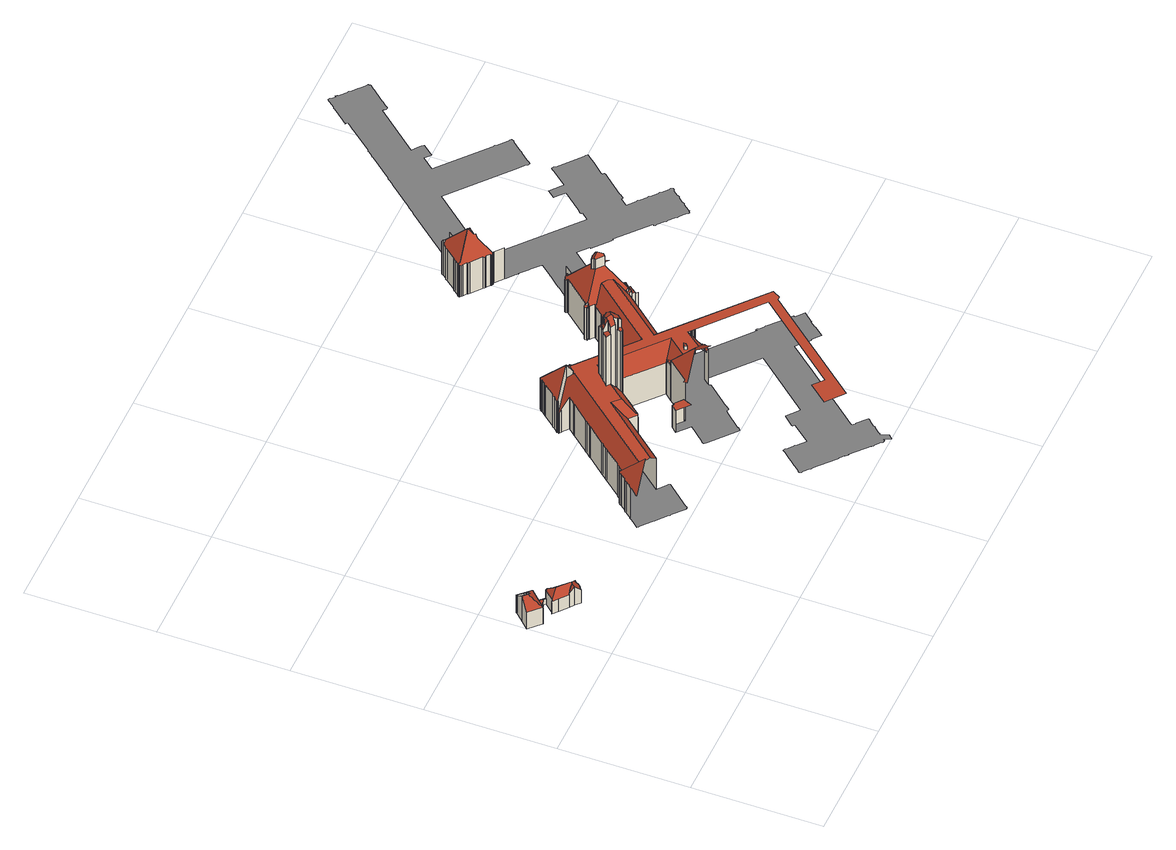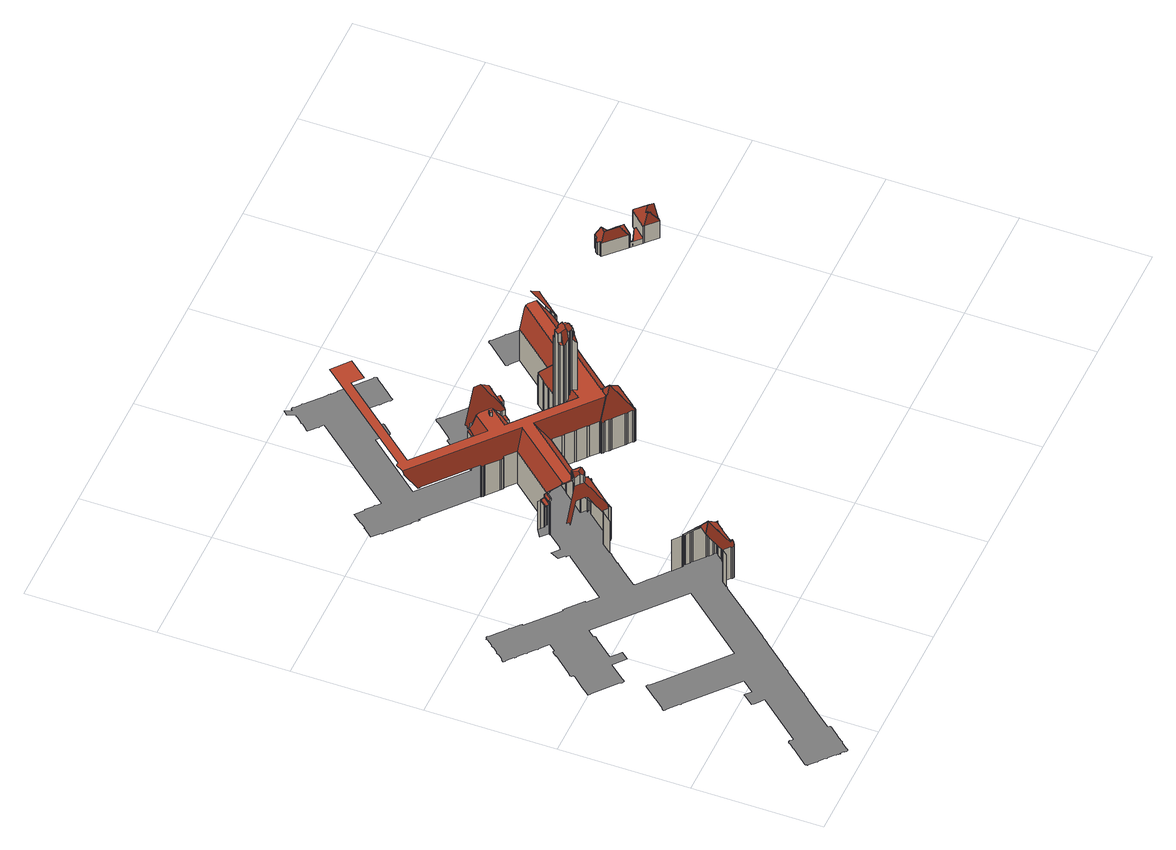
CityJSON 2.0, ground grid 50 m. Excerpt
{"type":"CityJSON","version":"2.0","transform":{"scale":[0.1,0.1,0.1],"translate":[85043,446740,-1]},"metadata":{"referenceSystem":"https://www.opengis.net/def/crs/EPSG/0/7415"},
"CityObjects":{
"building1":{"type":"Building","attributes":{"b3_bag_bag_overlap":0,"b3_bouwlagen":3,"b3_dak_type":"slanted","b3_h_dak_50p":9.76,"b3_h_dak_70p":10.47,"b3_h_dak_max":12.63,"b3_h_dak_min":7.53,"b3_h_maaiveld":-0.142,"b3_kas_warenhuis":false,"b3_mutatie_ahn3_ahn4":false,"b3_opp_buitenmuur":168.06,"b3_opp_dak_plat":0,"b3_opp_dak_schuin":82.01,"b3_opp_grond":56.03,"b3_opp_scheidingsmuur":106.14,"b3_reconstructie_onvolledig":false,"b3_rmse_lod12":1.22,"b3_rmse_lod13":1.22,"b3_rmse_lod22":0.123,"b3_val3dity_lod12":"[]","b3_val3dity_lod13":"[]","b3_val3dity_lod22":"[]","b3_volume_lod12":593.97,"b3_volume_lod13":593.97,"b3_volume_lod22":558.24,"geconstateerd":false,"oorspronkelijkbouwjaar":1920,"status":"Pand in gebruik"},"children":["building1-1"]},
"building1-1":{"type":"BuildingPart","parents":["building1"],"geometry":[{"type":"Solid","lod":"2.2","boundaries":[[[[0,1,2,3,4,5,6,7]],[[8,2,1,9]],[[10,5,4,11]],[[11,4,3,12]],[[13,7,6,14,15]],[[15,14,16,17]],[[18,19,20,21]],[[14,6,5,10]],[[12,3,2,8]],[[22,23,24,25]],[[25,24,26]],[[9,1,0,27]],[[27,0,7,13]],[[17,16,19,18]],[[21,20,23,22]],[[12,28,10,11]],[[9,27,25,26,28,12,8]],[[21,22,25,27,13,15,17,18]],[[23,20,19,16,14,10,28,26,24]]]],"semantics":{"surfaces":[{"type":"GroundSurface"},{"type":"WallSurface","on_footprint_edge":true},{"type":"WallSurface","on_footprint_edge":false},{"type":"RoofSurface"}],"values":[[0,1,1,1,1,2,2,1,1,2,2,1,1,2,2,3,3,3,3]]}}]},
"building2":{"type":"Building","attributes":{"b3_bag_bag_overlap":0,"b3_bouwlagen":2,"b3_dak_type":"slanted","b3_h_dak_50p":6.99,"b3_h_dak_70p":7.65,"b3_h_dak_max":8.86,"b3_h_dak_min":1.9,"b3_h_maaiveld":-0.069,"b3_kas_warenhuis":false,"b3_mutatie_ahn3_ahn4":false,"b3_opp_buitenmuur":189.63,"b3_opp_dak_plat":17.02,"b3_opp_dak_schuin":84.2,"b3_opp_grond":75.07,"b3_opp_scheidingsmuur":76.14,"b3_reconstructie_onvolledig":false,"b3_rmse_lod12":2.66,"b3_rmse_lod13":1.09,"b3_rmse_lod22":0.757,"b3_val3dity_lod12":"[]","b3_val3dity_lod13":"[]","b3_val3dity_lod22":"[]","b3_volume_lod12":583.93,"b3_volume_lod13":518.39,"b3_volume_lod22":484.62,"geconstateerd":false,"oorspronkelijkbouwjaar":1920,"status":"Pand in gebruik"},"children":["building2-1"]},
"building2-1":{"type":"BuildingPart","parents":["building2"],"geometry":[{"type":"Solid","lod":"2.2","boundaries":[[[[29,30,31,32,33,34,35,36,37,38,39,40,41,42,43,44,45,46,47,1]],[[48,37,36,49]],[[49,36,35,50]],[[51,38,37,48]],[[50,35,34,52]],[[53,41,40,54]],[[55,56,57]],[[58,47,46,59]],[[60,29,1,61]],[[62,63,44,43,64]],[[65,45,44,63]],[[61,1,47,58]],[[66,67,54,68]],[[69,39,38,51]],[[70,42,41,53]],[[71,72,73,74]],[[64,43,42,70]],[[52,34,33,55]],[[56,55,33,32,75]],[[75,32,31,73]],[[76,77,67,66]],[[78,79,77,76]],[[80,79,78]],[[74,73,31,30,81]],[[59,46,45,65]],[[82,60,63,62]],[[81,30,29,60,82]],[[72,71,83]],[[68,54,40,39,69]],[[79,80,84,64,70,53,54,67,77]],[[78,69,51,48,49,50,52,55,57,85,80]],[[63,60,61,58,59,65]],[[84,83,71,74,81,82,62,64]],[[68,69,78,76,66]],[[83,84,80,85,57,56,75,73,72]]]],"semantics":{"surfaces":[{"type":"GroundSurface"},{"type":"WallSurface","on_footprint_edge":true},{"type":"WallSurface","on_footprint_edge":false},{"type":"RoofSurface"}],"values":[[0,1,1,1,1,1,2,1,1,1,1,1,2,1,1,2,1,1,1,1,2,2,2,1,1,2,1,2,1,3,3,3,3,3,3]]}}]},
"building3":{"type":"Building","attributes":{"b3_bag_bag_overlap":23.36,"b3_dak_type":"slanted","b3_h_dak_50p":20.15,"b3_h_dak_70p":21.5,"b3_h_dak_max":52.83,"b3_h_dak_min":0.94,"b3_h_maaiveld":0.002,"b3_kas_warenhuis":false,"b3_mutatie_ahn3_ahn4":false,"b3_opp_buitenmuur":19287.86,"b3_opp_dak_plat":2240.14,"b3_opp_dak_schuin":9948.24,"b3_opp_grond":7894.57,"b3_opp_scheidingsmuur":1406.73,"b3_reconstructie_onvolledig":false,"b3_rmse_lod12":3.59,"b3_rmse_lod13":2.86,"b3_rmse_lod22":0.478,"b3_val3dity_lod12":"[]","b3_val3dity_lod13":"[]","b3_val3dity_lod22":"[303]","b3_volume_lod12":169719.16,"b3_volume_lod13":169433.06,"b3_volume_lod22":155111.23,"geconstateerd":false,"oorspronkelijkbouwjaar":1945,"status":"Pand in gebruik"},"children":["building3-1"]},
"building3-1":{"type":"BuildingPart","parents":["building3"],"geometry":[{"type":"MultiSurface","lod":"2.2","boundaries":[[[86,87,88,89]],[[90,91,92,93,94,95,96,97,98,99,100,86,89,101,102,103,104,105,106,107]],[[100,108,87,86]],[[99,109,108,100]],[[98,110,109,99]],[[97,111,110,98]],[[96,112,111,97]],[[95,113,112,96]],[[94,114,113,95]],[[93,115,114,94]],[[116,92,91]],[[92,116,117,115,93]],[[118,119,117,116]],[[120,121,119,118]],[[122,123,121,120]],[[124,125,123,122]],[[126,127,125,124]],[[128,129,127,126]],[[130,131,129,128]],[[132,133,134,135,136,137]],[[138,139,131,130]],[[140,141,139,138]],[[142,143,141,140]],[[133,144,145,134]],[[146,147,143,142]],[[148,149,147,146]],[[150,151,149,148]],[[152,153,151,150]],[[146,142,140,138,130,128,126,124,122,120,118,154,155,156,157,158,159,160,161,162,163,164,165,166,167,168,169,170,171,172,152,150,148]],[[172,173,153,152]],[[171,174,173,172]],[[134,145,175,176,177]],[[170,178,174,171]],[[179,180,135,134,177,181]],[[176,175,182,183]],[[176,183,184]],[[177,176,184,185,181]],[[185,184,183,186]],[[181,185,187,179]],[[188,187,185,186]],[[186,183,182,189,188]],[[179,187,188,190]],[[190,188,189,191,192]],[[169,193,178,170]],[[168,194,193,169]],[[162,195,196,163]],[[161,197,195,162]],[[198,199,200,201]],[[201,200,197,161,202]],[[163,196,203,164]],[[202,161,160,204]],[[192,191,205,206]],[[164,203,207,165]],[[208,209,199,198]],[[167,210,194,168]],[[165,207,211,166]],[[212,213,209,208]],[[206,205,214,215]],[[166,211,210,167]],[[216,217,213,212]],[[218,219,220,221,222,180,179,190,192,206,215,223,224]],[[225,226,217,216]],[[215,214,227,223]],[[228,229,222,230]],[[231,232,229,228]],[[233,230,222,221,234]],[[231,228,230,235,236]],[[223,227,237,224]],[[238,235,230,233]],[[239,240,226,225]],[[241,242,243,244]],[[245,231,236,246]],[[204,160,159,247]],[[246,236,235,238]],[[234,221,220,248]],[[249,250,251,232,231,245]],[[252,253,254,255,256,257,258,259,239,225,216,212,208,198,201,202,204,247,260,261,262]],[[234,248,263,264,265,246,238,233]],[[245,246,265,266,267,249]],[[268,218,224,269]],[[270,219,218,268]],[[271,272,242,241]],[[269,224,237,273,274]],[[275,248,220,219,270,276]],[[267,277,250,249]],[[274,273,278,279]],[[248,275,263]],[[280,267,266]],[[276,270,281,282]],[[283,284,277,267,280]],[[270,268,269,274,279,285,286,281]],[[287,288,272,271]],[[259,240,239]],[[289,290,287,271,241,244,291,292,293]],[[258,294,240,259]],[[282,281,286,295]],[[279,278,296,285]],[[297,298,284,283]],[[299,300,251,250]],[[257,301,294,258]],[[284,298,302,303,299,250,277]],[[295,286,285,304]],[[305,156,155]],[[306,157,156,305]],[[307,302,298,297]],[[308,158,157,306]],[[256,309,301,257]],[[310,311,312,313,264,263,275,276,282,295,304]],[[314,315,307,297,283,280,266,265,264,313,316,317,318]],[[247,159,158,308,319]],[[290,320,288,287]],[[319,308,321]],[[315,303,302,307]],[[255,322,309,256]],[[303,323,300,299]],[[314,324,323,303,315]],[[318,325,324,314]],[[304,285,296,326,327,310]],[[247,328,260]],[[254,329,322,255]],[[317,330,325,318]],[[331,332,247,319,321]],[[253,333,329,254]],[[316,334,330,317]],[[310,327,335,311]],[[252,336,333,253]],[[337,338,334,316]],[[323,324,325,330,334,338,339,340,341]],[[313,312,311,342,343,344,337,316]],[[262,345,336,252]],[[261,346,345,262]],[[260,328,347,346,261]],[[311,335,348,342]],[[335,327,349,348]],[[350,351,347,328]],[[327,326,352,353,349]],[[344,339,338,337]],[[331,354,332]],[[355,356,351,350]],[[349,353,357,348]],[[343,358,359,339,344]],[[353,352,360,361]],[[339,359,340]],[[342,348,357,358,343]],[[362,363,356,355]],[[364,365,363,362]],[[366,367,365,364]],[[368,369,370,371,372]],[[354,331,373,374]],[[247,332,354,374,375,376,377,378,379,380,381,382,383,366,364,362,355,350,328]],[[383,384,367,366]],[[371,385,386,372]],[[358,357,353,361,387,388,341,340,359]],[[382,389,384,383]],[[381,390,389,382]],[[380,391,390,381]],[[361,360,392,387]],[[379,393,391,380]],[[374,373,394,395,375]],[[396,397,394,373]],[[375,395,398,376]],[[399,397,396]],[[378,400,393,379]],[[377,400,378]],[[376,398,400,377]],[[401,402,397,399]],[[403,404,405,385,371]],[[406,407,404,403]],[[408,409,402,401]],[[410,411,412,413,414,415,331,321,308,306,305,155,154,416,136,135,180,222,229,232,251,300,323,341,388,417,418,419,420,421,422,423,424,425,426,427,428,429,430,431,432,433,434,435],[436,437,438,439]],[[440,441,409,408]],[[442,443,407,406]],[[444,445,441,440]],[[446,447,443,442]],[[447,446,448]],[[449,417,448]],[[418,450,419]],[[417,449,450,418]],[[451,452,453,405,404]],[[454,451,404,407,455]],[[456,457,445,444]],[[458,454,455]],[[417,388,387,459,452,458,455,407,443,447,448]],[[454,458,452,451]],[[459,460,453,452]],[[387,392,460,459]],[[461,457,456]],[[462,463,457,461]],[[464,465,466,467,468,469,470,462,461,456,444,440,408,401,399,396,373,331,415,471,472,473]],[[470,463,462]],[[474,475,476,477,478,420,419,450,449,448,446,442,406,403,371,370,479,480,481,482,483,484]],[[485,437,436,486]],[[487,438,437,485]],[[469,488,463,470]],[[485,486,489,487]],[[486,436,439,489]],[[478,421,420]],[[489,439,438,487]],[[421,478,477]],[[468,490,488,469]],[[467,491,490,468]],[[466,492,491,467]],[[476,493,477]],[[465,494,492,466]],[[414,471,415]],[[471,414,472]],[[495,496,497,498,422,421,477,493]],[[464,499,494,465]],[[473,500,499,464]],[[501,502,500,473]],[[503,502,501]],[[504,498,497]],[[505,504,497,506]],[[506,507,508,509,505]],[[510,511,502,503]],[[505,509,498,504]],[[512,513,511,510]],[[514,515,513,512]],[[516,515,514]],[[517,518,515,516]],[[519,520,521,522]],[[523,518,517]],[[524,525,518,523]],[[526,527,520,519]],[[528,529,525,524]],[[530,531,527,526]],[[532,533,531,530]],[[413,534,535,536,537,538,539,540,541,528,524,523,517,516,514,512,510,503,501,473,472,414]],[[542,543,533,532]],[[544,545,543,542]],[[541,546,529,528]],[[547,548,545,544]],[[549,550,548,547]],[[551,552,550,549]],[[540,553,546,541]],[[554,555,552,551]],[[556,557,558,559]],[[559,558,555,554]],[[539,560,553,540]],[[435,434,561,562,563,564,556,559,554,551,549,547,544,542,532,530,526,519,522]],[[522,521,565,566]],[[538,567,560,539]],[[568,569,570,571]],[[572,573,569,568]],[[571,570,574,575]],[[576,577,573,572]],[[575,578,579,580,576,572,568,571]],[[581,575,574,582,583]],[[580,584,577,576]],[[585,586,578,575,581]],[[583,582,587,536,588]],[[578,586,579]],[[586,585,589]],[[590,591,584,580]],[[537,592,567,538]],[[593,594,591,590]],[[536,587,592,537]],[[588,536,535]],[[595,410,435,522,566,596,597,598,599]],[[600,595,599,601,602,603,604,605,589,585,581,583,588,535,534,606,412,411]],[[413,606,534]],[[607,608,594,593]],[[606,413,412]],[[596,609,597]],[[566,565,610,596]],[[598,601,599]],[[589,605,611,612,613,614,615,616,617,618,619,620,621,607,593,590,580,579,586]],[[410,600,411]],[[609,596,610,622,623]],[[600,410,595]],[[601,598,624,602]],[[623,622,625,626]],[[627,611,605,628]],[[602,624,629,630]],[[626,625,631,632,633]],[[634,612,611,627]],[[635,629,624,598,597,609,623,626,633,636,637]],[[632,631,638,639,640]],[[628,605,604,641,642]],[[639,638,643,644]],[[642,645,646,627,628]],[[630,629,635,647]],[[648,613,612,634]],[[633,632,649,636]],[[641,604,603]],[[646,650,651,648,634,627]],[[652,649,632,640]],[[642,641,653,645]],[[640,639,654,652]],[[651,655,613,648]],[[647,635,637,656]],[[650,657,655,651]],[[621,658,608,607]],[[620,659,658,621]],[[619,660,659,620]],[[636,649,661,662,637]],[[650,646,645,663]],[[618,664,660,619]],[[656,637,662,665,666]],[[645,653,667,663]],[[617,668,664,618]],[[663,667,669,657,650]],[[616,670,668,617]],[[671,615,614]],[[615,671,672,670,616]],[[673,674,675,676,677,678,679,680,681,682,683,684,685,686,687,688,689,690,691,692,693,694,695,696,697,698,665,662,661,699,700,643,638,631,625,622,610,565,521,520,527,531,533,543,545,548,550,552,555,558,557,701,702,703,704,705,706,707,708,709,710,711,712,713,714,715,716,717,718,719,720,721,722,723,724,725,726,727,728,729,730,731,732,733,734,735,736,737,738,739,740,741,742,743,744,745,746,747,748,749,750,751,752,753,754,755,756,757,758,759,760,761,762,763,764,765,766,767,768,769,770,771,772,773,774,775,776,777,778,779,780,781,782,783,784,785,786,787,788,789,790,791,792,793,794,795,796,797,798,799,800,801,802,803,804,805,806,807,808,809,810,811,812,813,814,815,816,817,818,819,820,821,822,823,824,825,826,827,828,829,830,831,832,833,834,835,836,837,838,508,507,839,840,841,842,843,844,845,846,847,848,849,850,851,852,853,854,855,856,857,858,859,860,861,862,863,864,865,866,867,868,869,870,871,872,873,874,875,876,243,242,272,288,320,386,385,405,453,460,392,360,352,326,296,278,273,237,227,214,205,191,189,182,175,145,144,877,878,879,880,881,882,883,884,885,886,887,888,889,890,891,892,893,894,895,896,897,898,899,900,901,902,903,904,905,906,907,908,909,910,911,912,913,914,88,87,108,109,110,111,112,113,114,115,117,119,121,123,125,127,129,131,139,141,143,147,149,151,153,173,174,178,193,194,210,211,207,203,196,195,197,200,199,209,213,217,226,240,294,301,309,322,329,333,336,345,346,347,351,356,363,365,367,384,389,390,391,393,400,398,395,394,397,402,409,441,445,457,463,488,490,491,492,494,499,500,502,511,513,515,518,525,529,546,553,560,567,592,587,582,574,570,569,573,577,584,591,594,608,658,659,660,664,668,670,672,915,916,917,918,919,920,921,922,923,924,925,926,927,928,929,930,931,932,933,934,935,936,937,938,939,940,941,942,943,944,945,946,947,948,949,950,951,952,953,954,955,956,957,958,959,960,961,962,963,964,965,966,967,968,969,970,971,972,973,974,975,976,977,978,979,980,981,982,983,984,985,986,987,988,989,990,991,992,993,994,995,996,997,998,999,1000,1001,1002,1003,1004,1005,1006,1007,1008,1009,1010,1011,1012,1013,1014,1015,1016,1017,1018,1019,1020,1021,1022,1023,1024,1025,1026,1027,1028,1029,1030,1031,1032,1033,1034,1035,1036,1037,1038,1039,1040,1041,1042,1043,1044,1045,1046,1047,1048,1049,1050,1051,1052,1053,1054,1055,1056,1057,1058,1059,1060,1061,1062,1063,1064,1065,1066,1067,1068,1069,1070,1071,1072,1073,1074,1075,1076,1077,1078,1079,1080,1081,1082,1083,1084,1085,1086,1087,1088,1089,1090,1091,1092,1093,1094,1095,1096,1097,1098,1099,1100,1101,1102,1103,1104,1105,1106,1107,1108,1109,1110,1111,1112,1113,1114,1115,1116,1117,1118,1119,1120,1121,1122,1123,1124,1125,1126,1127,1128,1129,1130,1131,1132,1133,1134,1135,1136,1137,1138,1139,1140,1141,1142,1143,1144,1145,1146,1147,1148,1149,1150,1151,1152,1153,1154,1155,1156,1157,1158,1159,1160,1161,1162,1163,1164,1165,1166,1167,1168,1169,1170,1171,1172,1173,1174,1175,1176,1177,1178,1179,1180,1181,1182,1183,1184,1185,1186,1187,1188,1189,1190,1191,1192,1193,1194,1195,1196,1197,1198,1199,1200,1201,1202,1203,1204,1205,1206,1207,1208,1209,1210,1211,1212,1213,1214,1215,1216,1217,1218,1219]],[[1220,915,672,671]],[[1221,1222,1223]],[[1222,1221,1224]],[[1225,1226,915,1220]],[[1227,916,915,1226]],[[1226,1225,1228]],[[1229,917,916,1227]],[[1230,1231,1232,1233,1224,1221,1223,1228,1225,1220,671,614,613,655,657,669]],[[1234,960,959,1235]],[[1236,960,1234]],[[1235,959,958,1237]],[[1238,1239,961,960,1236]],[[1240,962,961,1239]],[[1237,958,957,1241]],[[1239,1238,1242]],[[1243,963,962,1240]],[[1241,957,956,1244]],[[1245,918,917,1229]],[[1244,956,955,1246]],[[1247,964,963,1243]],[[1246,955,954,1248]],[[1249,965,964,1247]],[[1250,966,965,1249]],[[1251,967,966,1250]],[[1248,954,953,1252]],[[1253,1254,1255,1256,1242,1238,1236,1234,1235,1237,1241,1244,1246,1248,1252,1257,1258,1259,1260,1261,1262,1263,1264,1265,1266,1267]],[[1268,1251,1250,1249,1247,1243,1240,1239,1242,1269,1270,1271,1272,1273,1274]],[[1252,953,952,1257]],[[1257,952,951,1258]],[[1268,968,967,1251]],[[1258,951,1259]],[[1242,1256,1269]],[[1259,951,950,1260]],[[1260,950,949,1261]],[[1261,949,948,1262]],[[1262,948,947,1263]],[[1263,947,946,1264]],[[1264,946,945,1275,1265]],[[1275,945,944,1276]],[[1276,944,943,1277]],[[1265,1275,1278,1266]],[[1274,969,968,1268]],[[1277,943,942,1279]],[[1273,970,969,1274]],[[1266,1278,1280,1267]],[[1267,1280,1281,1253]],[[1254,1282,1255]],[[1253,1281,1282,1254]],[[1269,1256,1255]],[[1279,942,941,1283]],[[1272,971,970,1273]],[[1269,1256,1270]],[[1282,1284,1269,1255]],[[1285,972,971,1272,1286]],[[1287,973,972,1285]],[[1286,1272,1271]],[[1284,1256,1269]],[[1288,974,973,1287]],[[1289,975,974,1288]],[[1290,976,975,1289]],[[1291,977,976,1290]],[[1292,1293,1294,1295,1296,1297,1291,1290,1289,1288,1287,1285,1286,1271,1270,1256,1284,1298]],[[1297,978,977,1291]],[[1296,979,978,1297]],[[1299,1292,1298]],[[1293,1292,1299]],[[1295,980,979,1296]],[[1300,981,980,1295]]],"semantics":{"surfaces":[{"type":"WallSurface","on_footprint_edge":true},{"type":"RoofSurface"},{"type":"WallSurface","on_footprint_edge":false},{"type":"GroundSurface"}],"values":[0,1,0,0,0,0,0,0,0,0,2,0,0,0,0,0,0,0,0,1,0,0,0,0,0,0,0,0,1,0,0,0,0,1,0,1,2,2,2,1,0,2,0,0,0,0,0,0,0,0,2,0,0,0,0,0,0,0,0,0,1,0,0,2,2,2,1,0,2,0,0,2,2,2,2,2,1,1,1,2,2,0,0,2,2,0,2,2,2,2,1,0,0,1,0,2,0,2,2,0,1,2,2,2,2,2,0,1,1,2,0,2,2,0,2,2,2,0,2,0,2,1,0,2,2,0,2,1,1,0,0,0,2,1,0,0,2,2,0,2,2,0,2,2,0,0,0,1,2,1,0,0,1,0,0,0,0,0,0,0,0,0,0,0,0,0,0,2,0,1,0,2,0,2,2,2,2,2,0,1,0,2,1,2,0,0,0,0,1,0,1,2,2,0,1,2,2,2,2,0,0,0,2,0,2,2,1,0,0,0,0,2,1,0,0,2,0,0,0,0,0,0,0,0,0,0,0,1,0,0,0,0,0,0,0,0,0,0,0,1,0,0,0,0,0,0,1,0,0,2,0,2,2,0,0,0,0,2,1,1,2,0,2,2,0,2,1,2,0,2,2,0,2,2,0,2,1,0,2,0,1,2,2,2,2,1,1,2,2,2,2,2,0,0,0,0,1,0,0,2,0,2,0,2,0,3,0,2,2,0,0,2,0,1,0,0,0,0,0,0,2,0,0,0,0,0,0,0,0,0,0,1,1,0,0,0,0,2,0,0,0,0,0,0,0,0,2,0,0,0,2,2,2,2,2,0,0,2,1,0,0,2,2,0,0,0,0,1,0,0,2,2,0,0]}}]}
},
"vertices":[
[106,843,9],[108,841,9],[46,776,9],[44,778,9],[1,819,9],[29,848,9],[59,879,9],[63,884,9],[46,776,89],[108,841,90],[29,848,134],[1,819,92],[44,778,92],[63,884,94],[59,879,92],[59,879,100],[60,878,92],[60,878,100],[62,854,115],[62,854,107],[60,848,113],[60,848,121],[64,844,121],[64,844,113],[64,839,116],[64,839,124],[65,833,119],[106,843,93],[46,832,134],
[144,807,9],[145,805,9],[148,803,9],[222,731,9],[221,729,9],[217,723,9],[219,716,9],[209,705,9],[202,705,9],[191,693,9],[172,709,9],[155,723,9],[122,750,9],[102,767,9],[107,768,9],[140,803,9],[131,812,9],[72,792,9],[66,797,9],[202,705,73],[209,705,67],[219,716,67],[191,693,73],[217,723,74],[122,750,70],[155,723,71],[221,729,74],[221,729,77],[219,731,77],[66,797,31],[72,792,31],[144,807,33],[108,841,34],[140,803,72],[140,803,33],[107,768,72],[131,812,33],[164,726,81],[164,726,79],[155,723,75],[172,709,99],[102,767,69],[147,779,93],[147,779,90],[148,803,73],[148,803,77],[222,731,74],[178,727,90],[178,727,89],[185,724,98],[185,724,91],[190,729,98],[145,805,74],[144,807,72],[145,778,92],[145,769,98],[190,728,97],
[656,715,164],[656,715,10],[638,693,10],[638,693,164],[697,662,257],[690,750,169],[692,753,169],[690,755,164],[689,754,164],[684,751,162],[681,745,164],[682,745,164],[663,723,164],[663,724,164],[658,720,162],[637,694,164],[633,690,162],[630,685,164],[612,663,164],[607,660,162],[604,655,164],[604,654,164],[658,720,10],[663,724,10],[663,723,10],[682,745,10],[681,745,10],[684,751,10],[689,754,10],[690,755,10],[692,753,164],[692,753,10],[698,747,164],[698,747,10],[715,767,164],[715,767,10],[718,772,163],[718,772,10],[722,775,164],[722,775,10],[775,837,164],[775,837,10],[777,842,163],[777,842,10],[782,845,164],[782,845,10],[799,662,163],[800,662,163],[939,826,164],[935,888,225],[740,660,225],[744,658,219],[795,860,165],[795,860,10],[797,865,163],[797,865,10],[801,868,165],[801,868,10],[800,662,10],[939,826,10],[854,930,165],[854,930,10],[857,935,163],[857,935,10],[861,938,165],[861,938,10],[874,953,165],[874,953,10],[703,686,225],[1019,1057,226],[1018,1057,225],[1018,1063,219],[1019,1064,219],[1016,1088,194],[928,1082,105],[927,1082,104],[924,1079,104],[927,1075,110],[932,1072,119],[933,1073,119],[957,1052,164],[958,1051,165],[940,1031,165],[936,1028,163],[933,1023,165],[881,961,164],[876,958,163],[876,958,10],[881,961,10],[969,801,10],[969,801,13],[969,801,164],[933,1023,10],[970,806,171],[966,860,225],[971,802,167],[971,799,10],[971,799,13],[971,802,15],[971,802,151],[971,799,151],[970,806,151],[974,802,151],[974,802,10],[974,802,164],[1002,835,10],[1002,835,164],[936,1028,10],[940,1031,10],[924,1079,10],[927,1075,10],[927,1082,10],[926,1087,162],[926,1087,10],[925,1085,10],[925,1085,163],[927,1082,168],[932,1072,10],[928,1082,169],[1002,834,10],[1002,834,163],[933,1073,10],[931,1090,165],[931,1090,10],[958,1051,10],[957,1052,10],[942,1103,165],[942,1103,10],[1026,862,10],[1026,862,163],[944,1109,162],[944,1109,10],[1049,898,171],[1051,912,182],[1044,921,198],[1032,911,201],[1019,922,225],[1026,863,164],[1053,895,165],[949,1112,165],[949,1112,10],[1026,863,10],[1004,934,463],[1004,934,225],[1019,922,469],[1022,951,465],[1022,951,225],[1019,922,505],[1032,911,509],[1032,937,470],[1031,939,469],[1053,895,10],[1032,937,520],[982,1151,165],[982,1151,10],[1101,726,118],[1101,726,10],[1082,704,10],[1082,704,118],[1022,951,475],[1031,939,520],[1016,1088,257],[1044,921,521],[1034,963,484],[1034,963,474],[1034,963,225],[1008,1181,165],[1003,1178,162],[1000,1173,164],[1001,1172,165],[990,1159,165],[989,1160,164],[985,1156,162],[982,1151,164],[1010,1181,166],[1009,1181,165],[1009,1182,165],[1052,928,529],[1053,935,532],[1038,945,526],[1040,950,522],[1038,954,512],[1049,898,464],[1053,895,465],[1051,912,467],[1108,721,118],[1108,721,10],[1054,896,10],[1054,896,465],[1044,921,530],[1051,912,521],[1038,954,486],[1057,893,10],[1057,893,465],[1038,954,520],[1054,908,467],[1054,908,517],[1042,955,520],[1042,955,486],[1066,903,469],[1060,914,470],[1112,725,118],[1112,725,10],[1136,683,118],[1143,699,118],[1127,666,118],[1134,680,118],[1133,681,118],[985,1156,10],[1060,914,516],[1066,903,10],[1046,964,514],[1046,964,475],[1052,981,456],[1052,981,225],[989,1160,10],[1051,958,483],[1057,965,476],[1066,903,506],[1018,1057,226],[1018,1063,226],[1051,958,517],[1019,1064,226],[990,1159,10],[1083,923,506],[1076,931,514],[1076,931,515],[1069,944,527],[1057,964,514],[1057,965,513],[1069,949,524],[1069,960,516],[1060,959,517],[1019,1064,232],[1143,699,10],[1026,1066,226],[1001,1172,10],[1057,965,225],[1057,964,224],[1060,959,216],[1083,923,10],[1083,923,465],[1010,1181,165],[1000,1173,10],[1069,960,208],[1044,1087,226],[1040,1090,233],[1003,1178,10],[1069,949,198],[1076,931,466],[1008,1181,10],[1079,959,491],[1079,959,196],[1086,954,183],[1089,956,181],[1085,1000,226],[1090,945,469],[1090,950,467],[1086,954,476],[1009,1182,10],[1009,1181,10],[1010,1181,10],[1090,945,467],[1091,933,466],[1015,1179,163],[1015,1179,10],[1091,933,10],[1091,933,159],[1044,1087,233],[1018,1174,165],[1018,1174,10],[1090,945,170],[1090,950,176],[1086,954,176],[1094,936,10],[1094,936,164],[1031,1163,165],[1031,1163,10],[1037,1160,163],[1037,1160,10],[1040,1156,164],[1040,1156,10],[1143,699,204],[1136,683,211],[1224,690,300],[1217,777,212],[1147,695,212],[1107,1092,163],[1107,1092,171],[1106,1092,171],[1110,1096,164],[1109,1097,164],[1109,1097,163],[1106,1102,162],[1100,1104,164],[1088,1116,164],[1084,1120,162],[1079,1123,164],[1079,1123,10],[1217,777,10],[1147,695,10],[1243,809,163],[1306,813,226],[1084,1120,10],[1088,1116,10],[1100,1104,10],[1243,809,10],[1106,1102,10],[1107,1092,10],[1106,1092,10],[1110,1089,163],[1110,1089,10],[1110,1096,10],[1110,1089,164],[1109,1097,10],[1141,1062,164],[1141,1062,10],[1220,780,206],[1220,780,182],[1220,780,10],[1229,773,206],[1229,773,180],[1141,1063,163],[1141,1063,10],[1492,1108,226],[1482,1124,226],[1475,1129,226],[1460,1138,226],[1263,906,226],[1260,904,226],[728,665,225],[1247,745,225],[1246,744,225],[1250,737,225],[1284,709,225],[1298,704,225],[1354,772,226],[1594,567,226],[1320,244,225],[1318,242,225],[1278,275,225],[1219,205,225],[1285,149,225],[1619,542,226],[1622,542,226],[1624,542,226],[1632,543,226],[1647,569,226],[1649,572,226],[1294,875,226],[1276,741,225],[1270,750,225],[1284,758,226],[1284,750,226],[1147,1058,163],[1147,1058,10],[1233,769,206],[1233,769,189],[1147,1057,164],[1147,1057,10],[1243,751,217],[1243,751,216],[1244,750,217],[1247,745,219],[1246,744,221],[1241,804,182],[1241,804,164],[1241,804,10],[1244,792,181],[1241,787,181],[1178,1031,164],[1178,1031,10],[1244,792,180],[1244,808,164],[1244,808,10],[1178,1031,163],[1184,1026,163],[1184,1026,10],[1253,968,163],[1252,968,164],[1221,994,164],[1221,995,163],[1216,1000,163],[1215,999,164],[1184,1026,164],[1263,906,221],[1260,909,221],[1255,966,163],[1329,692,202],[1328,690,205],[1320,697,205],[1307,701,212],[1298,704,218],[1246,672,300],[1339,680,206],[1340,681,204],[1337,684,204],[1342,690,193],[1331,693,199],[1270,750,242],[1276,741,242],[1284,758,242],[1215,999,10],[1284,750,242],[1216,1000,10],[1221,995,10],[1221,994,10],[1320,697,195],[1252,968,10],[1328,690,180],[1329,692,180],[1331,693,180],[1359,719,173],[1253,968,10],[1255,966,10],[1257,967,164],[1257,967,10],[1257,967,165],[1359,719,181],[1359,710,183],[1342,690,182],[1342,690,10],[1359,710,10],[1359,710,164],[1288,1003,165],[1288,1003,10],[1288,1004,164],[1288,1004,10],[1295,1012,164],[1295,1012,10],[1295,1012,165],[1326,1048,165],[1326,1048,10],[1395,845,165],[1395,845,10],[1354,880,10],[1354,880,165],[1326,1048,164],[1333,1057,164],[1333,1057,10],[1397,848,161],[1397,848,10],[1334,1056,165],[1334,1056,10],[1400,845,161],[1400,845,10],[1400,846,160],[1400,846,10],[1456,1140,220],[1406,1136,170],[1404,1140,164],[1402,1138,164],[1403,1137,165],[1372,1101,165],[1371,1102,164],[1364,1093,164],[1405,843,158],[1405,843,10],[1409,839,160],[1409,839,10],[1364,1093,10],[1453,800,160],[1453,800,10],[1454,800,160],[1454,800,10],[1459,798,158],[1459,798,10],[1371,1102,10],[1462,793,160],[1462,793,10],[1462,788,165],[1462,788,10],[1464,791,10],[1464,791,160],[1372,1101,10],[1653,579,215],[1649,631,163],[1645,634,163],[1645,633,165],[1503,1054,10],[1503,1054,165],[1403,1137,10],[1384,1163,167],[1384,1163,10],[1381,1159,10],[1381,1159,165],[1381,1168,167],[1381,1168,10],[1392,1160,10],[1392,1160,169],[1386,1173,170],[1386,1173,10],[1393,1162,170],[1389,1170,171],[1391,1171,172],[1392,1160,183],[1387,1155,10],[1387,1155,172],[1391,1171,10],[1393,1162,186],[1393,1162,183],[1404,1140,10],[1404,1140,173],[1394,1160,185],[1392,1172,172],[1392,1172,10],[1402,1138,10],[1395,1172,175],[1395,1172,10],[1497,1102,216],[1505,1053,161],[1500,1060,173],[1503,1063,173],[1500,1065,179],[1492,1108,219],[1503,1063,180],[1512,1059,183],[1505,1144,269],[1504,1145,269],[1478,1167,269],[1460,1138,221],[1479,1271,175],[1479,1271,10],[1505,1053,171],[1505,1053,10],[1479,1174,265],[1483,1186,257],[1498,1189,270],[1491,1275,184],[1496,1281,184],[1490,1287,172],[1487,1284,172],[1482,1285,165],[1478,1280,165],[1480,1275,172],[1479,1275,172],[1513,1046,10],[1513,1046,167],[1512,1059,170],[1516,1050,10],[1516,1050,167],[1479,1174,317],[1478,1167,315],[1514,1058,170],[1514,1058,181],[1517,1049,10],[1517,1049,156],[1517,1049,167],[1483,1186,303],[1534,1082,170],[1541,1076,167],[1540,1077,167],[1528,1040,10],[1528,1040,148],[1528,1040,153],[1504,1145,272],[1504,1145,315],[1537,1032,10],[1537,1032,148],[1512,1153,319],[1505,1173,323],[1534,1082,181],[1498,1189,302],[1541,1076,155],[1511,1180,316],[1500,1190,302],[1551,1067,152],[1512,1153,271],[1551,1067,148],[1500,1190,267],[1540,1077,171],[1511,1180,268],[1479,1275,10],[1480,1275,10],[1478,1280,10],[1541,1076,10],[1540,1077,10],[1526,1167,303],[1482,1285,10],[1545,1083,10],[1545,1083,171],[1526,1167,269],[1487,1284,10],[1526,1167,268],[1490,1287,10],[1496,1281,172],[1496,1281,10],[1985,1157,10],[1986,1157,10],[1985,1158,10],[1986,1159,10],[1989,1162,10],[1870,1264,10],[1867,1261,10],[1865,1264,10],[1859,1266,10],[1799,1317,10],[1802,1321,10],[1762,1356,10],[1761,1356,10],[1616,1186,10],[1612,1182,10],[1621,1175,10],[1622,1174,10],[1619,1170,10],[1633,1159,10],[1641,1152,10],[1625,1119,10],[1609,1132,10],[1596,1143,10],[1591,1137,10],[1589,1138,10],[1543,1084,10],[1551,1067,10],[1568,1053,10],[1645,633,10],[1645,634,10],[1649,631,10],[1648,637,10],[1649,636,10],[1655,634,10],[1658,629,10],[1675,614,10],[1675,615,10],[1680,612,10],[1684,607,10],[1701,592,10],[1701,593,10],[1706,590,10],[1710,585,10],[1727,571,10],[1732,568,10],[1736,563,10],[1735,563,10],[1750,550,10],[1752,549,10],[1758,546,10],[1761,542,10],[1760,541,10],[1761,541,10],[1762,541,10],[1760,537,10],[1791,511,10],[1762,477,10],[1760,474,10],[1758,476,10],[1739,454,10],[1741,453,10],[1739,450,10],[1710,416,10],[1679,442,10],[1677,441,10],[1676,440,10],[1675,441,10],[1675,440,10],[1670,443,10],[1666,448,10],[1667,448,10],[1649,463,10],[1644,465,10],[1640,471,10],[1626,483,10],[1537,378,10],[1346,154,10],[1347,154,10],[1358,144,10],[1359,144,10],[1364,142,10],[1367,137,10],[1387,119,10],[1392,117,10],[1396,113,10],[1395,112,10],[1396,112,10],[1396,111,10],[1396,110,10],[1393,105,10],[1389,102,10],[1388,102,10],[1372,83,10],[1370,78,10],[1365,74,10],[1348,55,10],[1345,49,10],[1341,46,10],[1339,44,10],[1352,16,10],[1337,0,10],[1324,27,10],[1322,22,10],[1320,20,10],[1318,22,10],[1315,19,10],[1310,21,10],[1307,26,10],[1287,43,10],[1281,45,10],[1278,50,10],[1279,50,10],[1209,110,10],[1209,109,10],[1204,112,10],[1200,117,10],[1201,117,10],[1181,134,10],[1180,134,10],[1175,136,10],[1172,141,10],[1102,201,10],[1102,200,10],[1097,203,10],[1093,208,10],[1094,208,10],[1074,225,10],[1068,227,10],[1065,232,10],[1065,233,10],[1066,233,10],[1067,233,10],[1065,235,10],[1067,239,10],[1072,242,10],[1088,261,10],[1091,267,10],[1096,269,10],[1095,270,10],[1112,290,10],[1115,295,10],[1120,298,10],[1136,317,10],[1139,322,10],[1143,326,10],[1144,326,10],[1145,323,10],[1147,325,10],[1151,323,10],[1154,319,10],[1174,302,10],[1179,299,10],[1183,295,10],[1182,294,10],[1214,267,10],[1271,334,10],[1272,335,10],[1266,341,10],[1268,343,10],[1266,345,10],[1298,382,10],[1300,380,10],[1302,383,10],[1348,344,10],[1348,345,10],[1533,562,10],[1337,684,10],[1340,681,10],[1339,680,10],[1341,680,10],[1339,677,10],[1340,677,10],[1328,663,10],[1327,663,10],[1267,593,10],[1268,592,10],[1256,578,10],[1255,579,10],[1255,578,10],[1253,580,10],[1252,578,10],[1246,583,10],[1245,581,10],[1239,577,10],[1185,514,10],[1186,514,10],[1182,508,10],[1177,503,10],[1176,503,10],[1175,504,10],[1172,505,10],[1168,507,10],[1164,512,10],[1165,512,10],[1080,584,10],[1074,587,10],[1070,593,10],[1069,594,10],[1069,595,10],[1071,599,10],[1072,601,10],[1078,605,10],[1129,664,10],[1127,666,10],[799,662,10],[831,636,10],[836,633,10],[838,630,10],[839,628,10],[840,627,10],[839,627,10],[840,626,10],[837,621,10],[832,618,10],[761,535,10],[762,534,10],[760,531,10],[757,528,10],[754,531,10],[752,528,10],[748,530,10],[745,535,10],[707,567,10],[706,567,10],[701,569,10],[698,574,10],[660,607,10],[660,606,10],[655,609,10],[651,614,10],[652,614,10],[614,646,10],[608,649,10],[605,653,10],[605,654,10],[604,654,10],[604,655,10],[607,660,10],[612,663,10],[630,685,10],[633,690,10],[637,694,10],[1513,1268,10],[1514,1270,10],[1515,1269,10],[1546,1306,10],[1545,1306,10],[1552,1315,10],[1553,1314,10],[1584,1350,10],[1583,1351,10],[1591,1359,10],[1622,1395,10],[1621,1396,10],[1629,1404,10],[1660,1440,10],[1659,1440,10],[1661,1442,10],[1658,1444,10],[1658,1445,10],[1627,1471,10],[1621,1476,10],[1590,1503,10],[1590,1502,10],[1584,1507,10],[1584,1508,10],[1553,1534,10],[1552,1534,10],[1547,1539,10],[1516,1565,10],[1515,1565,10],[1512,1568,10],[1509,1565,10],[1508,1564,10],[1508,1565,10],[1507,1565,10],[1502,1567,10],[1499,1572,10],[1486,1583,10],[1481,1585,10],[1477,1590,10],[1438,1623,10],[1433,1626,10],[1430,1631,10],[1417,1641,10],[1412,1644,10],[1408,1649,10],[1408,1650,10],[1410,1655,10],[1411,1656,10],[1415,1659,10],[1427,1672,10],[1429,1677,10],[1433,1681,10],[1434,1680,10],[1467,1719,10],[1469,1725,10],[1474,1728,10],[1484,1740,10],[1485,1741,10],[1487,1746,10],[1492,1750,10],[1493,1750,10],[1494,1750,10],[1500,1747,10],[1503,1743,10],[1503,1742,10],[1528,1721,10],[1545,1741,10],[1547,1746,10],[1552,1749,10],[1624,1835,10],[1626,1839,10],[1631,1842,10],[1644,1858,10],[1646,1862,10],[1650,1866,10],[1723,1951,10],[1726,1955,10],[1730,1958,10],[1743,1974,10],[1746,1978,10],[1750,1982,10],[1823,2067,10],[1825,2071,10],[1830,2075,10],[1843,2090,10],[1845,2095,10],[1849,2098,10],[1922,2183,10],[1924,2188,10],[1929,2191,10],[1942,2206,10],[1944,2211,10],[1949,2214,10],[2021,2299,10],[2024,2304,10],[2028,2307,10],[2046,2327,10],[2045,2328,10],[2040,2332,10],[2042,2335,10],[2038,2335,10],[2039,2335,10],[2041,2341,10],[2046,2344,10],[2064,2366,10],[2067,2371,10],[2072,2374,10],[2090,2396,10],[2092,2401,10],[2097,2404,10],[2116,2426,10],[2118,2431,10],[2123,2434,10],[2124,2435,10],[2125,2435,10],[2129,2433,10],[2130,2432,10],[2134,2427,10],[2134,2426,10],[2147,2415,10],[2149,2418,10],[2155,2413,10],[2153,2410,10],[2158,2408,10],[2161,2403,10],[2181,2386,10],[2182,2386,10],[2187,2383,10],[2190,2378,10],[2210,2361,10],[2210,2362,10],[2215,2359,10],[2219,2354,10],[2218,2354,10],[2220,2353,10],[2238,2337,10],[2244,2335,10],[2244,2334,10],[2241,2330,10],[2243,2329,10],[2245,2327,10],[2243,2323,10],[2239,2319,10],[2229,2308,10],[2229,2307,10],[2227,2302,10],[2222,2299,10],[2187,2259,10],[2185,2253,10],[2180,2250,10],[2170,2238,10],[2169,2235,10],[2167,2232,10],[2163,2229,10],[2162,2229,10],[2161,2233,10],[2159,2230,10],[2155,2231,10],[2152,2236,10],[2152,2237,10],[2146,2241,10],[2146,2242,10],[2005,2077,10],[2004,2076,10],[2018,2064,10],[2019,2065,10],[2037,2049,10],[2044,2043,10],[2044,2042,10],[2014,2006,10],[2010,2001,10],[2009,2002,10],[2008,2001,10],[1986,2020,10],[1947,1974,10],[2131,1817,10],[2136,1815,10],[2139,1810,10],[2176,1779,10],[2181,1776,10],[2182,1775,10],[2185,1772,10],[2185,1771,10],[2185,1770,10],[2184,1767,10],[2182,1764,10],[2178,1761,10],[2177,1761,10],[2146,1724,10],[2144,1719,10],[2139,1716,10],[2107,1679,10],[2108,1679,10],[2105,1674,10],[2104,1673,10],[2101,1670,10],[2100,1671,10],[2100,1670,10],[2099,1670,10],[2099,1671,10],[2093,1673,10],[2090,1678,10],[2056,1707,10],[1836,1894,10],[1622,1643,10],[1621,1642,10],[1925,1383,10],[1948,1409,10],[1946,1411,10],[1944,1413,10],[1945,1415,10],[1946,1415,10],[1945,1417,10],[1957,1430,10],[1958,1430,10],[2017,1499,10],[1991,1522,10],[1979,1531,10],[2003,1559,10],[2042,1526,10],[2049,1520,10],[2100,1579,10],[2103,1585,10],[2107,1590,10],[2109,1589,10],[2110,1589,10],[2117,1586,10],[2121,1580,10],[2205,1508,10],[2211,1505,10],[2216,1500,10],[2216,1499,10],[2215,1498,10],[2212,1492,10],[2207,1488,10],[2189,1467,10],[2152,1425,10],[2153,1425,10],[2149,1419,10],[2148,1417,10],[2154,1412,10],[2152,1410,10],[2153,1409,10],[2152,1408,10],[2153,1407,10],[2142,1394,10],[2141,1394,10],[2081,1324,10],[2082,1323,10],[2070,1309,10],[2069,1310,10],[2068,1309,10],[2068,1310,10],[2066,1308,10],[2062,1311,10],[2040,1285,10],[2039,1284,10],[2070,1257,10],[2076,1255,10],[2079,1250,10],[2103,1229,10],[2104,1230,10],[2109,1227,10],[2112,1223,10],[2112,1222,10],[2136,1202,10],[2142,1199,10],[2145,1195,10],[2145,1194,10],[2169,1174,10],[2174,1172,10],[2177,1167,10],[2177,1166,10],[2178,1166,10],[2177,1165,10],[2178,1164,10],[2176,1161,10],[2169,1157,10],[2168,1158,10],[2152,1138,10],[2152,1137,10],[2150,1130,10],[2143,1127,10],[2142,1127,10],[2126,1108,10],[2127,1108,10],[2124,1100,10],[2117,1098,10],[2100,1076,10],[2099,1070,10],[2098,1069,10],[2095,1072,10],[2090,1066,10],[2086,1068,10],[2084,1072,10],[2084,1073,10],[2059,1094,10],[2059,1093,10],[2054,1096,10],[2051,1101,10],[2027,1122,10],[2021,1124,10],[2018,1129,10],[1994,1150,10],[1989,1152,10],[1513,1268,172],[1525,1214,218],[1525,1214,226],[1520,1231,204],[1528,1205,226],[1513,1268,171],[1513,1268,164],[1514,1270,164],[1517,1267,169],[1515,1269,164],[1621,1175,173],[1612,1182,173],[1616,1186,165],[1555,1181,226],[1408,1650,164],[1408,1649,164],[1408,1650,165],[1412,1644,162],[1410,1655,172],[1410,1655,162],[1411,1656,162],[1417,1641,163],[1415,1650,172],[1415,1659,164],[1430,1631,164],[1546,1306,164],[1433,1626,162],[1427,1672,164],[1438,1623,163],[1429,1677,162],[1433,1681,164],[1434,1680,164],[1477,1590,164],[1509,1629,233],[1507,1630,233],[1503,1634,234],[1501,1657,257],[1481,1585,161],[1486,1583,163],[1486,1583,164],[1499,1572,163],[1502,1567,161],[1507,1565,163],[1508,1565,164],[1508,1564,164],[1509,1565,165],[1504,1620,220],[1504,1622,222],[1467,1719,165],[1501,1657,258],[1496,1718,197],[1494,1736,179],[1484,1740,165],[1474,1728,164],[1469,1725,162],[1509,1565,157],[1512,1568,163],[1515,1565,163],[1504,1620,212],[1516,1565,164],[1504,1622,214],[1509,1629,226],[1507,1630,226],[1547,1539,164],[1532,1660,226],[1485,1741,183],[1484,1740,184],[1487,1746,175],[1492,1750,167],[1493,1750,165],[1494,1750,165],[1500,1747,163],[1534,1662,222],[1532,1671,215],[1529,1709,177],[1528,1721,165],[1503,1742,165],[1503,1743,164],[1533,1660,226],[1534,1662,226],[1545,1741,165]
]}
